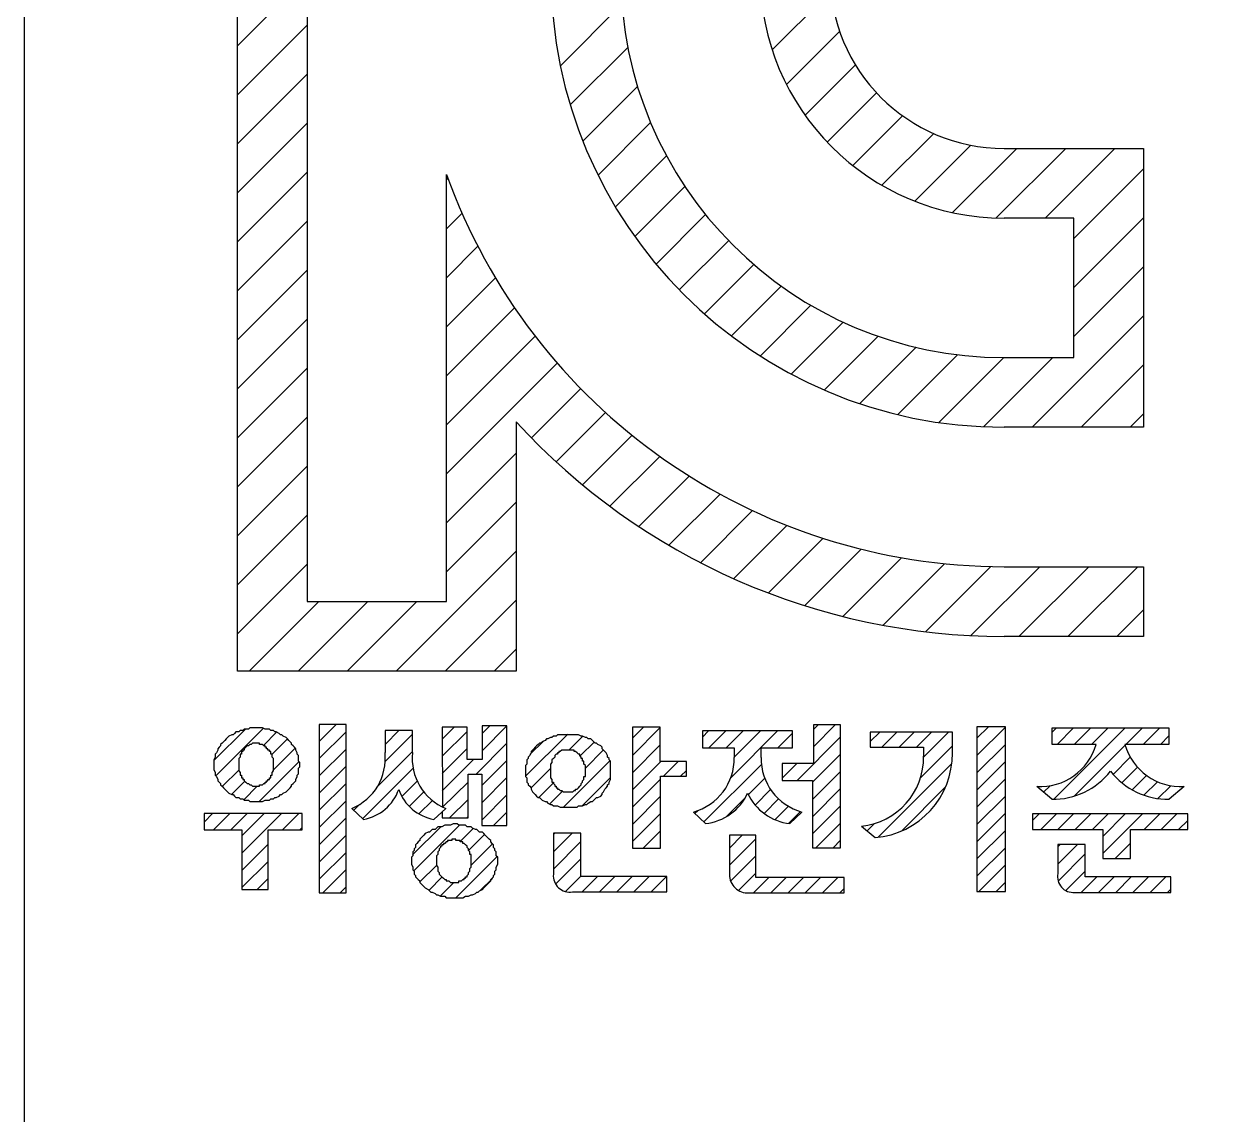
# Model space of a CAD drawing. Extents: x 7948 to 8542, y -4601 to -4181.
# Drawn here: x 7998.297 to 8001.351, y -4448.156 to -4445.403 of the extents above; entities that cross this region are included whole.
import ezdxf

# ---------------------------------------------------------------- set-up
doc = ezdxf.new("R2010")
doc.units = 0
doc.header["$LTSCALE"] = 7
doc.header["$MEASUREMENT"] = 0
doc.layers.get('0').update_dxf_attribs({"color": 2, "linetype": 'CONTINUOUS'})
doc.layers.add('기본값', color=18, linetype='CONTINUOUS')

msp = doc.modelspace()

# ---------------------------------------------------------------- linework, layer by layer
at = {"color": 2}
for p, q in [((7998.83533, -4447.03656), (7998.83533, -4443.51656)), ((7999.01133, -4443.69256), (7999.01133, -4446.86056)), ((7998.83533, -4445.45732), (7999.01133, -4445.28132)), ((8000.18583, -4445.468), (8000.33351, -4445.32032)), ((7999.65096, -4445.50789), (7999.80631, -4445.35254)), ((7998.83533, -4445.58106), (7999.01133, -4445.40506)), ((8000.22209, -4445.55548), (8000.35593, -4445.42164)), ((7999.67597, -4445.60662), (7999.82115, -4445.46145)), ((8000.26867, -4445.63264), (8000.39567, -4445.50565)), ((7998.83533, -4445.70481), (7999.01133, -4445.52881)), ((7999.70794, -4445.6984), (7999.84589, -4445.56045)), ((8000.32448, -4445.70057), (8000.449, -4445.57606)), ((8000.38914, -4445.75966), (8000.51478, -4445.63402)), ((7998.83533, -4445.82855), (7999.01133, -4445.65255)), ((7999.74605, -4445.78404), (7999.8788, -4445.65128)), ((8000.46281, -4445.80973), (8000.59352, -4445.67903)), ((8000.5463, -4445.84999), (8000.68774, -4445.70855)), ((8000.64134, -4445.87869), (8000.80347, -4445.71656)), ((8000.75154, -4445.89224), (8000.92722, -4445.71656)), ((8000.77133, -4445.71656), (8001.12333, -4445.71656)), ((8000.87496, -4445.89256), (8001.05096, -4445.71656)), ((8001.12333, -4445.71656), (8001.12333, -4446.42056)), ((7999.78973, -4445.8641), (7999.91879, -4445.73504)), ((7998.83533, -4445.9523), (7999.01133, -4445.7763)), ((7999.36333, -4446.86056), (7999.36333, -4445.78208)), ((7999.36333, -4445.79553), (7999.36691, -4445.79195)), ((8000.94733, -4445.94394), (8001.12333, -4445.76794)), ((7999.83861, -4445.93896), (7999.96517, -4445.8124)), ((7999.36333, -4445.91927), (7999.40248, -4445.88011)), ((7999.89244, -4446.00888), (8000.0175, -4445.88382)), ((7998.83533, -4446.07604), (7999.01133, -4445.90004)), ((8000.94733, -4445.89256), (8000.77133, -4445.89256)), ((8000.94733, -4446.06768), (8001.12333, -4445.89168)), ((8000.94733, -4446.24456), (8000.94733, -4445.89256)), ((7999.36333, -4446.04301), (7999.44253, -4445.96381)), ((7999.95106, -4446.07399), (8000.07553, -4445.94953)), ((7998.83533, -4446.19978), (7999.01133, -4446.02378)), ((8000.01443, -4446.13437), (8000.13917, -4446.00963)), ((8000.94733, -4446.19143), (8001.12333, -4446.01543)), ((7999.36333, -4446.16676), (7999.48677, -4446.04332)), ((8000.08256, -4446.18998), (8000.20846, -4446.06409)), ((7999.36333, -4446.2905), (7999.53498, -4446.11885)), ((8000.15558, -4446.24071), (8000.28359, -4446.1127)), ((7998.83533, -4446.32353), (7999.01133, -4446.14753)), ((8000.23368, -4446.28635), (8000.36492, -4446.15511)), ((8000.84194, -4446.42056), (8001.12333, -4446.13917)), ((7999.36333, -4446.41424), (7999.58701, -4446.19056)), ((8000.31721, -4446.32657), (8000.45304, -4446.19073)), ((8000.40665, -4446.36088), (8000.54887, -4446.21865)), ((8000.50269, -4446.38857), (8000.65386, -4446.2374)), ((8000.6064, -4446.40861), (8000.77045, -4446.24456)), ((8000.71937, -4446.41938), (8000.89419, -4446.24456)), ((8000.77133, -4446.24456), (8000.94733, -4446.24456)), ((7998.83533, -4446.44727), (7999.01133, -4446.27127)), ((7999.36333, -4446.53799), (7999.64275, -4446.25856)), ((8000.96568, -4446.42056), (8001.12333, -4446.26291)), ((7999.57769, -4446.44737), (7999.70214, -4446.32292)), ((7998.83533, -4446.57101), (7999.01133, -4446.39501)), ((7999.64058, -4446.50822), (7999.76516, -4446.38364)), ((8001.08942, -4446.42056), (8001.12333, -4446.38666)), ((7999.53933, -4446.40694), (7999.53933, -4447.03656)), ((8001.12333, -4446.42056), (8000.77133, -4446.42056)), ((7999.70672, -4446.56582), (7999.83181, -4446.44074)), ((7999.36333, -4446.66173), (7999.53933, -4446.48573)), ((7999.77615, -4446.62014), (7999.90214, -4446.49415)), ((7998.83533, -4446.69476), (7999.01133, -4446.51876)), ((7999.84893, -4446.67111), (7999.97625, -4446.54379)), ((7999.36333, -4446.78548), (7999.53933, -4446.60948)), ((7999.92515, -4446.71863), (8000.05427, -4446.58951)), ((7998.83533, -4446.8185), (7999.01133, -4446.6425)), ((8000.00495, -4446.76257), (8000.13639, -4446.63113)), ((8000.08849, -4446.80277), (8000.22287, -4446.6684)), ((8000.17602, -4446.83899), (8000.31405, -4446.70096)), ((7999.23599, -4447.03656), (7999.53933, -4446.73322)), ((8000.26781, -4446.87094), (8000.41039, -4446.72836)), ((7998.83533, -4446.94224), (7999.01133, -4446.76624)), ((8000.36425, -4446.89825), (8000.5125, -4446.75)), ((8000.46583, -4446.92041), (8000.62123, -4446.76501)), ((8000.5732, -4446.93678), (8000.7378, -4446.77218)), ((8000.68728, -4446.94644), (8000.86117, -4446.77256)), ((8000.77133, -4446.77256), (8001.12333, -4446.77256)), ((8000.80891, -4446.94856), (8000.98491, -4446.77256)), ((8000.93266, -4446.94856), (8001.10866, -4446.77256)), ((8001.12333, -4446.77256), (8001.12333, -4446.94856)), ((7998.86476, -4447.03656), (7999.04076, -4446.86056)), ((7998.9885, -4447.03656), (7999.1645, -4446.86056)), ((7999.01133, -4446.86056), (7999.36333, -4446.86056)), ((7999.11224, -4447.03656), (7999.28824, -4446.86056)), ((7999.35973, -4447.03656), (7999.53933, -4446.85696)), ((8001.0564, -4446.94856), (8001.12333, -4446.88163)), ((8001.12333, -4446.94856), (8000.77133, -4446.94856)), ((7999.48347, -4447.03656), (7999.53933, -4446.98071)), ((7999.53933, -4447.03656), (7998.83533, -4447.03656)), ((7998.77679, -4447.26133), (7998.8546, -4447.18353)), ((7998.78101, -4447.30062), (7998.9005, -4447.18112)), ((7998.90128, -4447.22385), (7998.93439, -4447.19073)), ((7999.042, -4447.21362), (7999.08445, -4447.17117)), ((7999.042, -4447.17117), (7999.042, -4447.59575)), ((7999.10971, -4447.17117), (7999.042, -4447.17117)), ((7999.042, -4447.25712), (7999.10971, -4447.18941)), ((7999.10971, -4447.59575), (7999.10971, -4447.17117)), ((7999.20806, -4447.22156), (7999.24314, -4447.18648)), ((7999.27739, -4447.18648), (7999.20806, -4447.18648)), ((7999.20806, -4447.18648), (7999.20806, -4447.24207)), ((7999.20854, -4447.26457), (7999.27739, -4447.19572)), ((7999.27739, -4447.24207), (7999.27739, -4447.18648)), ((7999.35236, -4447.20776), (7999.3825, -4447.17761)), ((7999.41524, -4447.17761), (7999.35236, -4447.17761)), ((7999.35236, -4447.17761), (7999.35329, -4447.37944)), ((7999.35236, -4447.25126), (7999.41524, -4447.18838)), ((7999.41524, -4447.25899), (7999.41524, -4447.17761)), ((7999.45313, -4447.19399), (7999.47272, -4447.17439)), ((7999.51601, -4447.17439), (7999.45313, -4447.17439)), ((7999.45313, -4447.17439), (7999.45313, -4447.25899)), ((7999.45313, -4447.23749), (7999.51601, -4447.17461)), ((7999.51601, -4447.42575), (7999.51601, -4447.17439)), ((7999.56399, -4447.30062), (7999.66936, -4447.19525)), ((7999.83302, -4447.20559), (7999.86109, -4447.17752)), ((7999.90315, -4447.17752), (7999.83302, -4447.17752)), ((7999.83302, -4447.17752), (7999.83302, -4447.48286)), ((7999.83302, -4447.24909), (7999.90315, -4447.17896)), ((7999.90315, -4447.26453), (7999.90315, -4447.17752)), ((8000.01003, -4447.20258), (8000.02531, -4447.1873)), ((8000.1237, -4447.1873), (8000.01003, -4447.1873)), ((8000.01003, -4447.1873), (8000.01003, -4447.23)), ((8000.02611, -4447.23), (8000.06881, -4447.1873)), ((8000.06961, -4447.23), (8000.11231, -4447.1873)), ((8000.08096, -4447.30564), (8000.19931, -4447.1873)), ((8000.08984, -4447.25326), (8000.15581, -4447.1873)), ((8000.23737, -4447.1873), (8000.1237, -4447.1873)), ((8000.20011, -4447.23), (8000.23737, -4447.19274)), ((8000.23737, -4447.23), (8000.23737, -4447.1873)), ((8000.28976, -4447.22734), (8000.34511, -4447.17199)), ((8000.28976, -4447.18384), (8000.30161, -4447.17199)), ((8000.28976, -4447.17199), (8000.28976, -4447.26947)), ((8000.35828, -4447.17199), (8000.28976, -4447.17199)), ((8000.35828, -4447.48217), (8000.35828, -4447.17199)), ((8000.4335, -4447.2141), (8000.45716, -4447.19044)), ((8000.64067, -4447.19044), (8000.4335, -4447.19044)), ((8000.4335, -4447.19044), (8000.4335, -4447.22831)), ((8000.46279, -4447.22831), (8000.50066, -4447.19044)), ((8000.50629, -4447.22831), (8000.54416, -4447.19044)), ((8000.54979, -4447.22831), (8000.58766, -4447.19044)), ((8000.56815, -4447.25345), (8000.63116, -4447.19044)), ((8000.64067, -4447.24281), (8000.64067, -4447.19044)), ((8000.70275, -4447.20585), (8000.73185, -4447.17675)), ((8000.70275, -4447.17675), (8000.70275, -4447.59246)), ((8000.77449, -4447.17675), (8000.70275, -4447.17675)), ((8000.70275, -4447.24935), (8000.77449, -4447.1776)), ((8000.77449, -4447.59246), (8000.77449, -4447.17675)), ((8000.89238, -4447.19021), (8000.90342, -4447.17917)), ((8000.89238, -4447.17917), (8001.0399, -4447.17917)), ((8000.89238, -4447.22106), (8000.89238, -4447.17917)), ((8000.89693, -4447.35966), (8001.07742, -4447.17917)), ((8000.90503, -4447.22106), (8000.94692, -4447.17917)), ((8000.94853, -4447.22106), (8000.99042, -4447.17917)), ((8000.99203, -4447.22106), (8001.03392, -4447.17917)), ((8001.0399, -4447.17917), (8001.18742, -4447.17917)), ((8001.07792, -4447.22217), (8001.12092, -4447.17917)), ((8001.12253, -4447.22106), (8001.16442, -4447.17917)), ((8001.18742, -4447.17917), (8001.18742, -4447.22106)), ((7998.92146, -4447.24717), (7998.96096, -4447.20767)), ((7999.43807, -4447.29604), (7999.51601, -4447.21811)), ((7999.57399, -4447.24712), (7999.60924, -4447.21187)), ((7999.67391, -4447.2342), (7999.70743, -4447.20068)), ((7999.70124, -4447.25037), (7999.73703, -4447.21458)), ((7999.83302, -4447.29259), (7999.90315, -4447.22246)), ((8000.24843, -4447.31218), (8000.35828, -4447.20232)), ((8000.4335, -4447.22831), (8000.56812, -4447.22831)), ((8000.56069, -4447.30441), (8000.64067, -4447.22442)), ((8000.56812, -4447.22831), (8000.56812, -4447.25087)), ((8000.70275, -4447.29285), (8000.77449, -4447.2211)), ((8001.00362, -4447.22106), (8000.89238, -4447.22106)), ((8000.94832, -4447.35177), (8001.07792, -4447.22217)), ((8001.18742, -4447.22106), (8001.07618, -4447.22106)), ((8001.16603, -4447.22106), (8001.18742, -4447.19967)), ((7998.92513, -4447.28699), (7998.98071, -4447.23141)), ((7999.042, -4447.30062), (7999.10971, -4447.23291)), ((7999.1885, -4447.32812), (7999.27739, -4447.23922)), ((7999.35236, -4447.29476), (7999.41524, -4447.23188)), ((7999.35236, -4447.33826), (7999.43163, -4447.25899)), ((7999.45313, -4447.25899), (7999.41524, -4447.25899)), ((7999.71342, -4447.28169), (7999.75987, -4447.23524)), ((8000.01003, -4447.23), (8000.08984, -4447.23)), ((8000.08984, -4447.23), (8000.08984, -4447.25417)), ((8000.15756, -4447.25417), (8000.15756, -4447.23)), ((8000.15756, -4447.23), (8000.23737, -4447.23)), ((8000.28734, -4447.31676), (8000.35828, -4447.24582)), ((8001.04665, -4447.29694), (8001.08989, -4447.2537)), ((7998.79724, -4447.32788), (7998.83937, -4447.28576)), ((7998.89046, -4447.36516), (7998.99155, -4447.26407)), ((7999.042, -4447.34412), (7999.10971, -4447.27641)), ((7999.15177, -4447.40835), (7999.27894, -4447.28118)), ((7999.45232, -4447.32529), (7999.51601, -4447.26161)), ((7999.57604, -4447.33207), (7999.62522, -4447.28289)), ((7999.65867, -4447.37994), (7999.77517, -4447.26344)), ((7999.83302, -4447.33609), (7999.90458, -4447.26453)), ((7999.96926, -4447.26453), (7999.90315, -4447.26453)), ((7999.91102, -4447.30159), (7999.94807, -4447.26453)), ((7999.95452, -4447.30159), (7999.96926, -4447.28685)), ((7999.96926, -4447.30159), (7999.96926, -4447.26453)), ((8000.01312, -4447.41699), (8000.15837, -4447.27173)), ((8000.21076, -4447.30634), (8000.24763, -4447.26947)), ((8000.28976, -4447.26947), (8000.21076, -4447.26947)), ((8000.21076, -4447.26947), (8000.21076, -4447.31218)), ((8000.28734, -4447.36026), (8000.35828, -4447.28932)), ((8000.453, -4447.45559), (8000.63932, -4447.26927)), ((8000.70275, -4447.33635), (8000.77449, -4447.2646)), ((8001.06876, -4447.31833), (8001.10813, -4447.27896)), ((7998.8208, -4447.34782), (7998.85424, -4447.31439)), ((7999.042, -4447.38762), (7999.10971, -4447.31991)), ((7999.25077, -4447.35284), (7999.28946, -4447.31416)), ((7999.35329, -4447.37944), (7999.41765, -4447.31646)), ((7999.41765, -4447.40642), (7999.41765, -4447.29604)), ((7999.41765, -4447.29604), (7999.45232, -4447.29604)), ((7999.45232, -4447.29604), (7999.45232, -4447.42575)), ((7999.45232, -4447.36879), (7999.51601, -4447.30511)), ((7999.59657, -4447.35504), (7999.63294, -4447.31867)), ((7999.70681, -4447.3753), (7999.77716, -4447.30495)), ((7999.83302, -4447.37959), (7999.90396, -4447.30865)), ((7999.90396, -4447.48286), (7999.90396, -4447.30159)), ((7999.90396, -4447.30159), (7999.96926, -4447.30159)), ((8000.12547, -4447.34813), (8000.16685, -4447.30675)), ((8000.21076, -4447.31218), (8000.28734, -4447.31218)), ((8000.28734, -4447.31218), (8000.28734, -4447.48217)), ((8000.70275, -4447.37985), (8000.77449, -4447.3081)), ((8001.0946, -4447.33599), (8001.13099, -4447.29959)), ((8001.12457, -4447.34952), (8001.15865, -4447.31544)), ((7998.85117, -4447.36095), (7998.88561, -4447.32652)), ((7999.26933, -4447.37778), (7999.306, -4447.34111)), ((7999.45232, -4447.41229), (7999.51601, -4447.34861)), ((7999.62385, -4447.37126), (7999.65582, -4447.33929)), ((7999.83302, -4447.42309), (7999.90396, -4447.35215)), ((8000.14266, -4447.37445), (8000.18177, -4447.33533)), ((8000.28734, -4447.40376), (8000.35828, -4447.33282)), ((8000.51214, -4447.43995), (8000.62368, -4447.32841)), ((8000.70275, -4447.42335), (8000.77449, -4447.3516)), ((8000.89157, -4447.35963), (8000.85368, -4447.32741)), ((8000.87097, -4447.34212), (8000.88758, -4447.32551)), ((8001.15964, -4447.35794), (8001.1921, -4447.32549)), ((8001.22612, -4447.32741), (8001.18823, -4447.35963)), ((7999.042, -4447.43112), (7999.10971, -4447.36341)), ((7999.12909, -4447.38753), (7999.14332, -4447.37329)), ((7999.29384, -4447.39678), (7999.3276, -4447.36302)), ((7999.3712, -4447.40642), (7999.41765, -4447.35996)), ((8000.06973, -4447.40388), (8000.11783, -4447.35577)), ((8000.16504, -4447.39556), (8000.20179, -4447.35881)), ((8000.19274, -4447.41136), (8000.22664, -4447.37747)), ((8000.28734, -4447.44726), (8000.35828, -4447.37632)), ((7998.75098, -4447.41764), (7998.77268, -4447.39595)), ((7998.99847, -4447.39595), (7998.75098, -4447.39595)), ((7998.75098, -4447.39595), (7998.75098, -4447.43703)), ((7998.77509, -4447.43703), (7998.81618, -4447.39595)), ((7998.81859, -4447.43703), (7998.85968, -4447.39595)), ((7998.84692, -4447.4957), (7998.94667, -4447.39595)), ((7998.84692, -4447.45221), (7998.90317, -4447.39595)), ((7998.94909, -4447.43703), (7998.99017, -4447.39595)), ((7998.99847, -4447.43703), (7998.99847, -4447.39595)), ((7999.042, -4447.47462), (7999.10971, -4447.4069)), ((7999.12422, -4447.38305), (7999.15405, -4447.41045)), ((7999.3314, -4447.41045), (7999.36123, -4447.38305)), ((7999.35236, -4447.3912), (7999.35236, -4447.40642)), ((7999.35236, -4447.40642), (7999.41765, -4447.40642)), ((7999.41469, -4447.40642), (7999.41765, -4447.40346)), ((7999.48236, -4447.42575), (7999.51601, -4447.39211)), ((7999.83302, -4447.46659), (7999.90396, -4447.39565)), ((7999.98665, -4447.39193), (8000.01729, -4447.42094)), ((7999.99077, -4447.39583), (7999.99851, -4447.38809)), ((8000.22702, -4447.42058), (8000.25681, -4447.39079)), ((8000.23011, -4447.42094), (8000.26074, -4447.39193)), ((8000.70275, -4447.46685), (8000.77449, -4447.3951)), ((8000.8432, -4447.41339), (8000.85982, -4447.39677)), ((8001.23498, -4447.39677), (8000.8432, -4447.39677)), ((8000.8432, -4447.39677), (8000.8432, -4447.43624)), ((8000.86385, -4447.43624), (8000.90332, -4447.39677)), ((8000.90734, -4447.43624), (8000.94682, -4447.39677)), ((8000.95084, -4447.43624), (8000.99032, -4447.39677)), ((8000.99434, -4447.43624), (8001.03382, -4447.39677)), ((8001.02055, -4447.49703), (8001.12082, -4447.39677)), ((8001.02055, -4447.45354), (8001.07732, -4447.39677)), ((8001.12484, -4447.43624), (8001.16432, -4447.39677)), ((8001.16834, -4447.43624), (8001.20782, -4447.39677)), ((8001.21184, -4447.43624), (8001.23498, -4447.4131)), ((8001.23498, -4447.43624), (8001.23498, -4447.39677)), ((7998.75098, -4447.43703), (7998.84692, -4447.43703)), ((7998.84692, -4447.43703), (7998.84692, -4447.58769)), ((7998.91301, -4447.58769), (7998.91301, -4447.43703)), ((7998.91301, -4447.43703), (7998.99847, -4447.43703)), ((7998.99259, -4447.43703), (7998.99847, -4447.43115)), ((7999.27734, -4447.50027), (7999.34948, -4447.42814)), ((7999.27987, -4447.54124), (7999.39707, -4447.42404)), ((7999.39871, -4447.4659), (7999.43168, -4447.43294)), ((7999.45232, -4447.42575), (7999.51601, -4447.42575)), ((7999.86024, -4447.48286), (7999.90396, -4447.43915)), ((8000.29593, -4447.48217), (8000.35828, -4447.41982)), ((8000.41093, -4447.4273), (8000.44559, -4447.45631)), ((8000.42555, -4447.43954), (8000.44443, -4447.42067)), ((8000.70275, -4447.51034), (8000.77449, -4447.4386)), ((8000.8432, -4447.43624), (8001.02055, -4447.43624)), ((8001.02055, -4447.43624), (8001.02055, -4447.50956)), ((8001.09069, -4447.50956), (8001.09069, -4447.43624)), ((8001.09069, -4447.43624), (8001.23498, -4447.43624)), ((7998.84692, -4447.5392), (7998.91301, -4447.4731)), ((7999.042, -4447.51812), (7999.10971, -4447.4504)), ((7999.4201, -4447.48801), (7999.4588, -4447.44931)), ((7999.42577, -4447.52584), (7999.47915, -4447.47246)), ((7999.63312, -4447.49249), (7999.68051, -4447.4451)), ((7999.63312, -4447.44899), (7999.63701, -4447.4451)), ((7999.70244, -4447.4451), (7999.63312, -4447.4451)), ((7999.63312, -4447.4451), (7999.63312, -4447.54903)), ((7999.63312, -4447.53599), (7999.70244, -4447.46666)), ((7999.70244, -4447.55467), (7999.70244, -4447.4451)), ((8000.07774, -4447.48286), (8000.10986, -4447.45075)), ((8000.14465, -4447.45075), (8000.07774, -4447.45075)), ((8000.07774, -4447.45075), (8000.07774, -4447.54984)), ((8000.07774, -4447.52636), (8000.14465, -4447.45945)), ((8000.14465, -4447.55709), (8000.14465, -4447.45075)), ((8000.33943, -4447.48217), (8000.35828, -4447.46332)), ((8000.90688, -4447.5237), (8000.95648, -4447.47411)), ((8000.90688, -4447.4802), (8000.91298, -4447.47411)), ((8000.97621, -4447.47411), (8000.90688, -4447.47411)), ((8000.90688, -4447.47411), (8000.90688, -4447.54742)), ((8000.97621, -4447.55548), (8000.97621, -4447.47411)), ((8001.05153, -4447.50956), (8001.09069, -4447.4704)), ((7999.042, -4447.56162), (7999.10971, -4447.4939)), ((7999.3865, -4447.60861), (7999.49093, -4447.50418)), ((7999.83302, -4447.48286), (7999.90396, -4447.48286)), ((7999.90374, -4447.48286), (7999.90396, -4447.48265)), ((8000.08078, -4447.56682), (8000.14465, -4447.50295)), ((8000.28734, -4447.48217), (8000.35828, -4447.48217)), ((8000.70275, -4447.55384), (8000.77449, -4447.4821)), ((8000.90776, -4447.56633), (8000.97621, -4447.49787)), ((7998.84692, -4447.5827), (7998.91301, -4447.5166)), ((7999.29539, -4447.56922), (7999.33861, -4447.526)), ((7999.63877, -4447.57383), (7999.70244, -4447.51016)), ((8000.70763, -4447.59246), (8000.77449, -4447.5256)), ((8001.02055, -4447.50956), (8001.09069, -4447.50956)), ((7998.88543, -4447.58769), (7998.91301, -4447.5601)), ((7999.05137, -4447.59575), (7999.10971, -4447.5374)), ((7999.31839, -4447.58972), (7999.35227, -4447.55584)), ((7999.44832, -4447.59029), (7999.47924, -4447.55937)), ((7999.66353, -4447.59257), (7999.70244, -4447.55366)), ((7999.9201, -4447.55467), (7999.70244, -4447.55467)), ((7999.70626, -4447.59334), (7999.74493, -4447.55467)), ((7999.74976, -4447.59334), (7999.78843, -4447.55467)), ((7999.79326, -4447.59334), (7999.83193, -4447.55467)), ((7999.83676, -4447.59334), (7999.87543, -4447.55467)), ((7999.88026, -4447.59334), (7999.91893, -4447.55467)), ((7999.9201, -4447.59334), (7999.9201, -4447.55467)), ((8000.10098, -4447.59012), (8000.14465, -4447.54644)), ((8000.13883, -4447.59576), (8000.17751, -4447.55709)), ((8000.36715, -4447.55709), (8000.14465, -4447.55709)), ((8000.18233, -4447.59576), (8000.22101, -4447.55709)), ((8000.22583, -4447.59576), (8000.26451, -4447.55709)), ((8000.26933, -4447.59576), (8000.30801, -4447.55709)), ((8000.31283, -4447.59576), (8000.35151, -4447.55709)), ((8000.36715, -4447.59576), (8000.36715, -4447.55709)), ((8000.92724, -4447.59034), (8000.97621, -4447.54137)), ((8000.96613, -4447.59496), (8001.00561, -4447.55548)), ((8001.19226, -4447.55548), (8000.97621, -4447.55548)), ((8001.00963, -4447.59496), (8001.0491, -4447.55548)), ((8001.05313, -4447.59496), (8001.0926, -4447.55548)), ((8001.09663, -4447.59496), (8001.1361, -4447.55548)), ((8001.14013, -4447.59496), (8001.1796, -4447.55548)), ((8001.19226, -4447.59496), (8001.19226, -4447.55548)), ((7998.84692, -4447.58769), (7998.91301, -4447.58769)), ((7999.042, -4447.59575), (7999.10971, -4447.59575)), ((7999.09487, -4447.59575), (7999.10971, -4447.5809)), ((7999.34816, -4447.60345), (7999.38165, -4447.56996)), ((7999.68149, -4447.59334), (7999.9201, -4447.59334)), ((8000.12692, -4447.59576), (8000.36715, -4447.59576)), ((8000.35633, -4447.59576), (8000.36715, -4447.58495)), ((8000.70275, -4447.59246), (8000.77449, -4447.59246)), ((8000.75113, -4447.59246), (8000.77449, -4447.5691)), ((8000.94961, -4447.59496), (8001.19226, -4447.59496)), ((8001.18362, -4447.59496), (8001.19226, -4447.58632))]:
    msp.add_line(p, q, dxfattribs=at)
for points in [[(7998.99336, -4447.27426), (7998.99336, -4447.26723), (7998.98984, -4447.26372), (7998.98984, -4447.2602), (7998.98984, -4447.25317), (7998.98984, -4447.24966), (7998.98633, -4447.24614), (7998.98633, -4447.24263), (7998.98281, -4447.2356), (7998.98281, -4447.23208), (7998.9793, -4447.22856), (7998.97578, -4447.22505), (7998.97227, -4447.22153), (7998.97227, -4447.21802), (7998.96875, -4447.2145), (7998.96524, -4447.21099), (7998.96172, -4447.20747), (7998.95821, -4447.20396), (7998.95117, -4447.20044), (7998.94766, -4447.19693), (7998.94414, -4447.19693), (7998.94063, -4447.19341), (7998.9336, -4447.1899), (7998.93008, -4447.1899), (7998.92657, -4447.18638), (7998.91954, -4447.18638), (7998.91602, -4447.18287), (7998.90899, -4447.18287), (7998.90548, -4447.18287), (7998.89845, -4447.17935), (7998.89493, -4447.17935), (7998.8879, -4447.17935), (7998.88438, -4447.17935), (7998.87735, -4447.17935), (7998.87384, -4447.17935), (7998.86681, -4447.17935), (7998.86329, -4447.18287), (7998.85626, -4447.18287), (7998.85275, -4447.18287), (7998.84923, -4447.18638), (7998.8422, -4447.18638), (7998.83869, -4447.1899), (7998.83166, -4447.1899), (7998.82814, -4447.19341), (7998.82462, -4447.19693), (7998.82111, -4447.19693), (7998.81408, -4447.20044), (7998.81056, -4447.20396), (7998.80705, -4447.20747), (7998.80353, -4447.21099), (7998.80002, -4447.2145), (7998.7965, -4447.21802), (7998.79299, -4447.22153), (7998.79299, -4447.22505), (7998.78947, -4447.22856), (7998.78596, -4447.23208), (7998.78596, -4447.2356), (7998.78244, -4447.24263), (7998.77893, -4447.24614), (7998.77893, -4447.24966), (7998.77893, -4447.25317), (7998.77541, -4447.2602), (7998.77541, -4447.26372), (7998.77541, -4447.26723), (7998.77541, -4447.27426), (7998.77541, -4447.27778), (7998.77541, -4447.28129), (7998.77541, -4447.28481), (7998.77893, -4447.29184), (7998.77893, -4447.29536), (7998.77893, -4447.29887), (7998.78244, -4447.30239), (7998.78596, -4447.30942), (7998.78596, -4447.31293), (7998.78947, -4447.31645), (7998.79299, -4447.31996), (7998.79299, -4447.32348), (7998.7965, -4447.32699), (7998.80002, -4447.33051), (7998.80353, -4447.33402), (7998.80705, -4447.33754), (7998.81056, -4447.34105), (7998.81408, -4447.34457), (7998.82111, -4447.34808), (7998.82462, -4447.34808), (7998.82814, -4447.3516), (7998.83166, -4447.35511), (7998.83869, -4447.35511), (7998.8422, -4447.35863), (7998.84923, -4447.35863), (7998.85275, -4447.36215), (7998.85626, -4447.36215), (7998.86329, -4447.36215), (7998.86681, -4447.36566), (7998.87384, -4447.36566), (7998.87735, -4447.36566), (7998.88438, -4447.36566), (7998.8879, -4447.36566), (7998.89493, -4447.36566), (7998.89845, -4447.36566), (7998.90548, -4447.36215), (7998.90899, -4447.36215), (7998.91602, -4447.36215), (7998.91954, -4447.35863), (7998.92657, -4447.35863), (7998.93008, -4447.35511), (7998.9336, -4447.35511), (7998.94063, -4447.3516), (7998.94414, -4447.34808), (7998.94766, -4447.34808), (7998.95117, -4447.34457), (7998.95821, -4447.34105), (7998.96172, -4447.33754), (7998.96524, -4447.33402), (7998.96875, -4447.33051), (7998.97227, -4447.32699), (7998.97227, -4447.32348), (7998.97578, -4447.31996), (7998.9793, -4447.31645), (7998.98281, -4447.31293), (7998.98281, -4447.30942), (7998.98633, -4447.30239), (7998.98633, -4447.29887), (7998.98984, -4447.29536), (7998.98984, -4447.29184), (7998.98984, -4447.28481), (7998.98984, -4447.28129), (7998.99336, -4447.27778), (7998.99336, -4447.27426)], [(7999.77726, -4447.28832), (7999.77726, -4447.28481), (7999.77726, -4447.27778), (7999.77726, -4447.27426), (7999.77726, -4447.27075), (7999.77726, -4447.26372), (7999.77375, -4447.2602), (7999.77375, -4447.25669), (7999.77023, -4447.25317), (7999.77023, -4447.24966), (7999.76672, -4447.24263), (7999.7632, -4447.23911), (7999.75969, -4447.2356), (7999.75617, -4447.23208), (7999.75617, -4447.22856), (7999.75266, -4447.22505), (7999.74563, -4447.22153), (7999.74211, -4447.21802), (7999.7386, -4447.21802), (7999.73508, -4447.2145), (7999.73157, -4447.21099), (7999.72805, -4447.20747), (7999.72102, -4447.20747), (7999.7175, -4447.20396), (7999.71399, -4447.20396), (7999.70696, -4447.20044), (7999.70344, -4447.20044), (7999.69641, -4447.19693), (7999.6929, -4447.19693), (7999.68587, -4447.19693), (7999.68235, -4447.19693), (7999.67532, -4447.19693), (7999.67181, -4447.19693), (7999.66478, -4447.19693), (7999.66126, -4447.19693), (7999.65423, -4447.19693), (7999.65071, -4447.19693), (7999.64368, -4447.19693), (7999.64017, -4447.20044), (7999.63314, -4447.20044), (7999.62962, -4447.20396), (7999.62611, -4447.20396), (7999.61908, -4447.20747), (7999.61556, -4447.20747), (7999.61205, -4447.21099), (7999.60502, -4447.2145), (7999.6015, -4447.21802), (7999.59799, -4447.21802), (7999.59447, -4447.22153), (7999.59096, -4447.22505), (7999.58744, -4447.22856), (7999.58392, -4447.23208), (7999.58041, -4447.2356), (7999.57689, -4447.23911), (7999.57689, -4447.24263), (7999.57338, -4447.24966), (7999.56986, -4447.25317), (7999.56986, -4447.25669), (7999.56635, -4447.2602), (7999.56635, -4447.26372), (7999.56635, -4447.27075), (7999.56283, -4447.27426), (7999.56283, -4447.27778), (7999.56283, -4447.28481), (7999.56283, -4447.28832), (7999.56283, -4447.29184), (7999.56283, -4447.29536), (7999.56283, -4447.30239), (7999.56635, -4447.3059), (7999.56635, -4447.30942), (7999.56635, -4447.31645), (7999.56986, -4447.31996), (7999.56986, -4447.32348), (7999.57338, -4447.32699), (7999.57689, -4447.33051), (7999.57689, -4447.33402), (7999.58041, -4447.34105), (7999.58392, -4447.34457), (7999.58744, -4447.34808), (7999.59096, -4447.3516), (7999.59447, -4447.35511), (7999.59799, -4447.35511), (7999.6015, -4447.35863), (7999.60502, -4447.36215), (7999.61205, -4447.36566), (7999.61556, -4447.36566), (7999.61908, -4447.36918), (7999.62611, -4447.37269), (7999.62962, -4447.37269), (7999.63314, -4447.37621), (7999.64017, -4447.37621), (7999.64368, -4447.37621), (7999.65071, -4447.37972), (7999.65423, -4447.37972), (7999.66126, -4447.37972), (7999.66478, -4447.37972), (7999.67181, -4447.37972), (7999.67532, -4447.37972), (7999.68235, -4447.37972), (7999.68587, -4447.37972), (7999.6929, -4447.37972), (7999.69641, -4447.37621), (7999.70344, -4447.37621), (7999.70696, -4447.37621), (7999.71399, -4447.37269), (7999.7175, -4447.37269), (7999.72102, -4447.36918), (7999.72805, -4447.36566), (7999.73157, -4447.36566), (7999.73508, -4447.36215), (7999.7386, -4447.35863), (7999.74211, -4447.35511), (7999.74563, -4447.35511), (7999.75266, -4447.3516), (7999.75617, -4447.34808), (7999.75617, -4447.34457), (7999.75969, -4447.34105), (7999.7632, -4447.33402), (7999.76672, -4447.33051), (7999.77023, -4447.32699), (7999.77023, -4447.32348), (7999.77375, -4447.31996), (7999.77375, -4447.31645), (7999.77726, -4447.30942), (7999.77726, -4447.3059), (7999.77726, -4447.30239), (7999.77726, -4447.29536), (7999.77726, -4447.29184), (7999.77726, -4447.28832)], [(7998.88087, -4447.21802), (7998.87735, -4447.21802), (7998.87384, -4447.21802), (7998.87032, -4447.22153), (7998.86681, -4447.22153), (7998.86329, -4447.22505), (7998.85978, -4447.22505), (7998.85626, -4447.22856), (7998.85275, -4447.23208), (7998.85275, -4447.2356), (7998.84923, -4447.2356), (7998.84923, -4447.23911), (7998.84572, -4447.23911), (7998.84572, -4447.24263), (7998.84572, -4447.24614), (7998.8422, -4447.24614), (7998.8422, -4447.24966), (7998.8422, -4447.25317), (7998.83869, -4447.25669), (7998.83869, -4447.2602), (7998.83869, -4447.26372), (7998.83869, -4447.26723), (7998.83869, -4447.27075), (7998.83869, -4447.27426), (7998.83869, -4447.27778), (7998.83869, -4447.28129), (7998.83869, -4447.28481), (7998.83869, -4447.28832), (7998.8422, -4447.29184), (7998.8422, -4447.29536), (7998.8422, -4447.29887), (7998.84572, -4447.29887), (7998.84572, -4447.30239), (7998.84572, -4447.3059), (7998.84923, -4447.3059), (7998.84923, -4447.30942), (7998.85275, -4447.30942), (7998.85275, -4447.31293), (7998.85626, -4447.31645), (7998.85978, -4447.31996), (7998.86329, -4447.31996), (7998.86681, -4447.32348), (7998.87032, -4447.32348), (7998.87384, -4447.32699), (7998.87735, -4447.32699), (7998.88087, -4447.32699), (7998.88438, -4447.32699), (7998.8879, -4447.32699), (7998.89142, -4447.32699), (7998.89142, -4447.32348), (7998.89493, -4447.32348), (7998.89845, -4447.32348), (7998.90196, -4447.31996), (7998.90548, -4447.31996), (7998.90548, -4447.31645), (7998.90899, -4447.31645), (7998.90899, -4447.31293), (7998.91251, -4447.31293), (7998.91251, -4447.30942), (7998.91602, -4447.30942), (7998.91602, -4447.3059), (7998.91954, -4447.3059), (7998.91954, -4447.30239), (7998.91954, -4447.29887), (7998.92305, -4447.29887), (7998.92305, -4447.29536), (7998.92305, -4447.29184), (7998.92657, -4447.28832), (7998.92657, -4447.28481), (7998.92657, -4447.28129), (7998.92657, -4447.27778), (7998.92657, -4447.27426), (7998.92657, -4447.27075), (7998.92657, -4447.26723), (7998.92657, -4447.26372), (7998.92657, -4447.2602), (7998.92657, -4447.25669), (7998.92305, -4447.25317), (7998.92305, -4447.24966), (7998.92305, -4447.24614), (7998.91954, -4447.24614), (7998.91954, -4447.24263), (7998.91954, -4447.23911), (7998.91602, -4447.23911), (7998.91602, -4447.2356), (7998.91251, -4447.2356), (7998.91251, -4447.23208), (7998.90899, -4447.23208), (7998.90899, -4447.22856), (7998.90548, -4447.22856), (7998.90548, -4447.22505), (7998.90196, -4447.22505), (7998.89845, -4447.22153), (7998.89493, -4447.22153), (7998.89142, -4447.22153), (7998.89142, -4447.21802), (7998.8879, -4447.21802), (7998.88438, -4447.21802), (7998.88087, -4447.21802)], [(7999.66829, -4447.2356), (7999.66478, -4447.2356), (7999.66126, -4447.2356), (7999.65775, -4447.2356), (7999.65423, -4447.2356), (7999.65071, -4447.23911), (7999.6472, -4447.23911), (7999.6472, -4447.24263), (7999.64368, -4447.24263), (7999.64368, -4447.24614), (7999.64017, -4447.24614), (7999.63665, -4447.24966), (7999.63665, -4447.25317), (7999.63314, -4447.25669), (7999.62962, -4447.2602), (7999.62962, -4447.26372), (7999.62962, -4447.26723), (7999.62611, -4447.27075), (7999.62611, -4447.27426), (7999.62611, -4447.27778), (7999.62611, -4447.28129), (7999.62611, -4447.28481), (7999.62611, -4447.28832), (7999.62611, -4447.29184), (7999.62611, -4447.29536), (7999.62611, -4447.29887), (7999.62611, -4447.30239), (7999.62611, -4447.3059), (7999.62962, -4447.30942), (7999.62962, -4447.31293), (7999.62962, -4447.31645), (7999.63314, -4447.31645), (7999.63314, -4447.31996), (7999.63665, -4447.32348), (7999.63665, -4447.32699), (7999.64017, -4447.32699), (7999.64017, -4447.33051), (7999.64368, -4447.33051), (7999.64368, -4447.33402), (7999.6472, -4447.33402), (7999.65071, -4447.33754), (7999.65423, -4447.33754), (7999.65775, -4447.34105), (7999.66126, -4447.34105), (7999.66478, -4447.34105), (7999.66829, -4447.34105), (7999.67181, -4447.34105), (7999.67532, -4447.34105), (7999.67884, -4447.34105), (7999.68235, -4447.34105), (7999.68587, -4447.33754), (7999.68938, -4447.33754), (7999.68938, -4447.33402), (7999.6929, -4447.33402), (7999.69641, -4447.33051), (7999.69993, -4447.32699), (7999.70344, -4447.32348), (7999.70344, -4447.31996), (7999.70696, -4447.31645), (7999.70696, -4447.31293), (7999.71047, -4447.30942), (7999.71047, -4447.3059), (7999.71047, -4447.30239), (7999.71399, -4447.30239), (7999.71399, -4447.29887), (7999.71399, -4447.29536), (7999.71399, -4447.29184), (7999.71399, -4447.28832), (7999.71399, -4447.28481), (7999.71399, -4447.28129), (7999.71399, -4447.27778), (7999.71399, -4447.27426), (7999.71047, -4447.27075), (7999.71047, -4447.26723), (7999.71047, -4447.26372), (7999.70696, -4447.26372), (7999.70696, -4447.2602), (7999.70696, -4447.25669), (7999.70344, -4447.25669), (7999.70344, -4447.25317), (7999.69993, -4447.24966), (7999.69993, -4447.24614), (7999.69641, -4447.24614), (7999.6929, -4447.24263), (7999.68938, -4447.23911), (7999.68587, -4447.23911), (7999.68587, -4447.2356), (7999.68235, -4447.2356), (7999.67884, -4447.2356), (7999.67532, -4447.2356), (7999.67181, -4447.2356), (7999.66829, -4447.2356)], [(7999.49253, -4447.51682), (7999.49253, -4447.50979), (7999.49253, -4447.50627), (7999.48901, -4447.50276), (7999.48901, -4447.49924), (7999.48901, -4447.49221), (7999.4855, -4447.4887), (7999.4855, -4447.48518), (7999.48198, -4447.48166), (7999.48198, -4447.47463), (7999.47847, -4447.47112), (7999.47495, -4447.4676), (7999.47495, -4447.46409), (7999.47144, -4447.46057), (7999.46792, -4447.45706), (7999.46441, -4447.45354), (7999.46089, -4447.45003), (7999.45737, -4447.44651), (7999.45386, -4447.443), (7999.44683, -4447.443), (7999.44331, -4447.43948), (7999.4398, -4447.43597), (7999.43628, -4447.43597), (7999.42925, -4447.43245), (7999.42574, -4447.42894), (7999.41871, -4447.42894), (7999.41519, -4447.42894), (7999.41168, -4447.42542), (7999.40465, -4447.42542), (7999.40113, -4447.42542), (7999.3941, -4447.42542), (7999.39058, -4447.42191), (7999.38355, -4447.42191), (7999.38004, -4447.42191), (7999.37301, -4447.42542), (7999.36949, -4447.42542), (7999.36246, -4447.42542), (7999.35895, -4447.42542), (7999.35192, -4447.42894), (7999.3484, -4447.42894), (7999.34137, -4447.42894), (7999.33786, -4447.43245), (7999.33434, -4447.43597), (7999.32731, -4447.43597), (7999.32379, -4447.43948), (7999.32028, -4447.443), (7999.31676, -4447.443), (7999.30973, -4447.44651), (7999.30622, -4447.45003), (7999.3027, -4447.45354), (7999.29919, -4447.45706), (7999.29567, -4447.46057), (7999.29567, -4447.46409), (7999.29216, -4447.4676), (7999.28864, -4447.47112), (7999.28513, -4447.47463), (7999.28513, -4447.48166), (7999.28161, -4447.48518), (7999.28161, -4447.4887), (7999.2781, -4447.49221), (7999.2781, -4447.49924), (7999.2781, -4447.50276), (7999.27458, -4447.50627), (7999.27458, -4447.50979), (7999.27458, -4447.51682), (7999.27458, -4447.52033), (7999.27458, -4447.52385), (7999.2781, -4447.53088), (7999.2781, -4447.53439), (7999.2781, -4447.53791), (7999.28161, -4447.54142), (7999.28161, -4447.54846), (7999.28513, -4447.55197), (7999.28513, -4447.55549), (7999.28864, -4447.559), (7999.29216, -4447.56252), (7999.29567, -4447.56603), (7999.29567, -4447.56955), (7999.29919, -4447.57306), (7999.3027, -4447.57658), (7999.30622, -4447.58009), (7999.30973, -4447.58361), (7999.31676, -4447.58712), (7999.32028, -4447.59064), (7999.32379, -4447.59415), (7999.32731, -4447.59415), (7999.33434, -4447.59767), (7999.33786, -4447.60118), (7999.34137, -4447.60118), (7999.3484, -4447.6047), (7999.35192, -4447.6047), (7999.35895, -4447.6047), (7999.36246, -4447.60821), (7999.36949, -4447.60821), (7999.37301, -4447.60821), (7999.38004, -4447.60821), (7999.38355, -4447.60821), (7999.39058, -4447.60821), (7999.3941, -4447.60821), (7999.40113, -4447.60821), (7999.40465, -4447.60821), (7999.41168, -4447.6047), (7999.41519, -4447.6047), (7999.41871, -4447.6047), (7999.42574, -4447.60118), (7999.42925, -4447.60118), (7999.43628, -4447.59767), (7999.4398, -4447.59415), (7999.44331, -4447.59415), (7999.44683, -4447.59064), (7999.45386, -4447.58712), (7999.45737, -4447.58361), (7999.46089, -4447.58009), (7999.46441, -4447.57658), (7999.46792, -4447.57306), (7999.47144, -4447.56955), (7999.47495, -4447.56603), (7999.47495, -4447.56252), (7999.47847, -4447.559), (7999.48198, -4447.55549), (7999.48198, -4447.55197), (7999.4855, -4447.54846), (7999.4855, -4447.54142), (7999.48901, -4447.53791), (7999.48901, -4447.53439), (7999.48901, -4447.53088), (7999.49253, -4447.52385), (7999.49253, -4447.52033), (7999.49253, -4447.51682)], [(7999.38355, -4447.46057), (7999.38004, -4447.46057), (7999.37652, -4447.46057), (7999.37652, -4447.46409), (7999.37301, -4447.46409), (7999.36949, -4447.46409), (7999.36598, -4447.46409), (7999.36598, -4447.4676), (7999.36246, -4447.4676), (7999.35895, -4447.47112), (7999.35543, -4447.47112), (7999.35543, -4447.47463), (7999.35192, -4447.47463), (7999.35192, -4447.47815), (7999.3484, -4447.47815), (7999.3484, -4447.48166), (7999.34489, -4447.48518), (7999.34489, -4447.4887), (7999.34137, -4447.49221), (7999.34137, -4447.49573), (7999.34137, -4447.49924), (7999.33786, -4447.50276), (7999.33786, -4447.50627), (7999.33786, -4447.50979), (7999.33786, -4447.5133), (7999.33786, -4447.51682), (7999.33786, -4447.52033), (7999.33786, -4447.52385), (7999.33786, -4447.52736), (7999.34137, -4447.53088), (7999.34137, -4447.53439), (7999.34137, -4447.53791), (7999.34137, -4447.54142), (7999.34489, -4447.54494), (7999.34489, -4447.54846), (7999.3484, -4447.55197), (7999.35192, -4447.55549), (7999.35543, -4447.559), (7999.35895, -4447.56252), (7999.36246, -4447.56252), (7999.36246, -4447.56603), (7999.36598, -4447.56603), (7999.36949, -4447.56603), (7999.37301, -4447.56955), (7999.37652, -4447.56955), (7999.38004, -4447.56955), (7999.38355, -4447.56955), (7999.38707, -4447.56955), (7999.39058, -4447.56955), (7999.3941, -4447.56955), (7999.3941, -4447.56603), (7999.39761, -4447.56603), (7999.40113, -4447.56603), (7999.40465, -4447.56252), (7999.40816, -4447.56252), (7999.40816, -4447.559), (7999.41168, -4447.559), (7999.41168, -4447.55549), (7999.41519, -4447.55549), (7999.41519, -4447.55197), (7999.41871, -4447.54846), (7999.41871, -4447.54494), (7999.42222, -4447.54142), (7999.42222, -4447.53791), (7999.42222, -4447.53439), (7999.42574, -4447.53088), (7999.42574, -4447.52736), (7999.42574, -4447.52385), (7999.42574, -4447.52033), (7999.42574, -4447.51682), (7999.42574, -4447.5133), (7999.42574, -4447.50979), (7999.42574, -4447.50627), (7999.42574, -4447.50276), (7999.42574, -4447.49924), (7999.42222, -4447.49924), (7999.42222, -4447.49573), (7999.42222, -4447.49221), (7999.41871, -4447.4887), (7999.41871, -4447.48518), (7999.41519, -4447.48166), (7999.41519, -4447.47815), (7999.41168, -4447.47463), (7999.40816, -4447.47112), (7999.40465, -4447.47112), (7999.40465, -4447.4676), (7999.40113, -4447.4676), (7999.39761, -4447.4676), (7999.39761, -4447.46409), (7999.3941, -4447.46409), (7999.39058, -4447.46409), (7999.38707, -4447.46409), (7999.38707, -4447.46057), (7999.38355, -4447.46057)]]:
    msp.add_lwpolyline(points, dxfattribs=at)
for centre, radius, start, end in [((8000.77133, -4445.27656), 1.144, 90, 270), ((8000.77133, -4445.27656), 0.968, 90, 270), ((8000.77133, -4445.27656), 0.616, 90, 270), ((8000.77133, -4445.27656), 0.44, 90, 270), ((8000.77133, -4445.27656), 1.496, 199.74992, 270), ((8000.77133, -4445.27656), 1.672, 222.5369, 270), ((8000.86249, -4447.18095), 0.14672, 266.55933, 344.13283), ((8001.21731, -4447.18095), 0.14672, 195.86717, 273.44067), ((7999.07147, -4447.25627), 0.13732, 292.59019, 5.93645), ((7999.41398, -4447.25627), 0.13732, 174.06355, 247.40981), ((7999.94929, -4447.25642), 0.14057, 285.41454, 0.91897), ((8000.29811, -4447.25642), 0.14057, 179.08103, 254.58546), ((8000.394, -4447.25398), 0.17415, 275.5766, 1.02502), ((8000.42903, -4447.2453), 0.21166, 274.48773, 0.67286), ((8000.8951, -4447.1764), 0.18327, 268.89669, 322.19551), ((8001.1847, -4447.1764), 0.18327, 217.80449, 271.10331), ((7999.13419, -4447.29741), 0.11477, 279.96661, 341.03003), ((7999.35127, -4447.29741), 0.11477, 198.96997, 260.03339), ((8000.00355, -4447.2896), 0.13205, 275.96871, 335.48137), ((8000.24384, -4447.2896), 0.13205, 204.51863, 264.03129), ((7999.67423, -4447.55271), 0.04127, 174.88716, 280.12716), ((8000.12318, -4447.55048), 0.04544, 179.19306, 274.72185), ((8000.94618, -4447.55507), 0.04003, 168.98797, 274.91772)]:
    msp.add_arc(centre, radius, start, end, dxfattribs=at)
at = {"layer": '기본값', "color": 2}
msp.add_lwpolyline([(7998.29693, -4455.37478), (8013.29693, -4455.37478), (8013.29693, -4436.87478), (7998.29693, -4436.87478), (7998.29693, -4455.37478)], dxfattribs=at)

doc.saveas('drawing.dxf')
